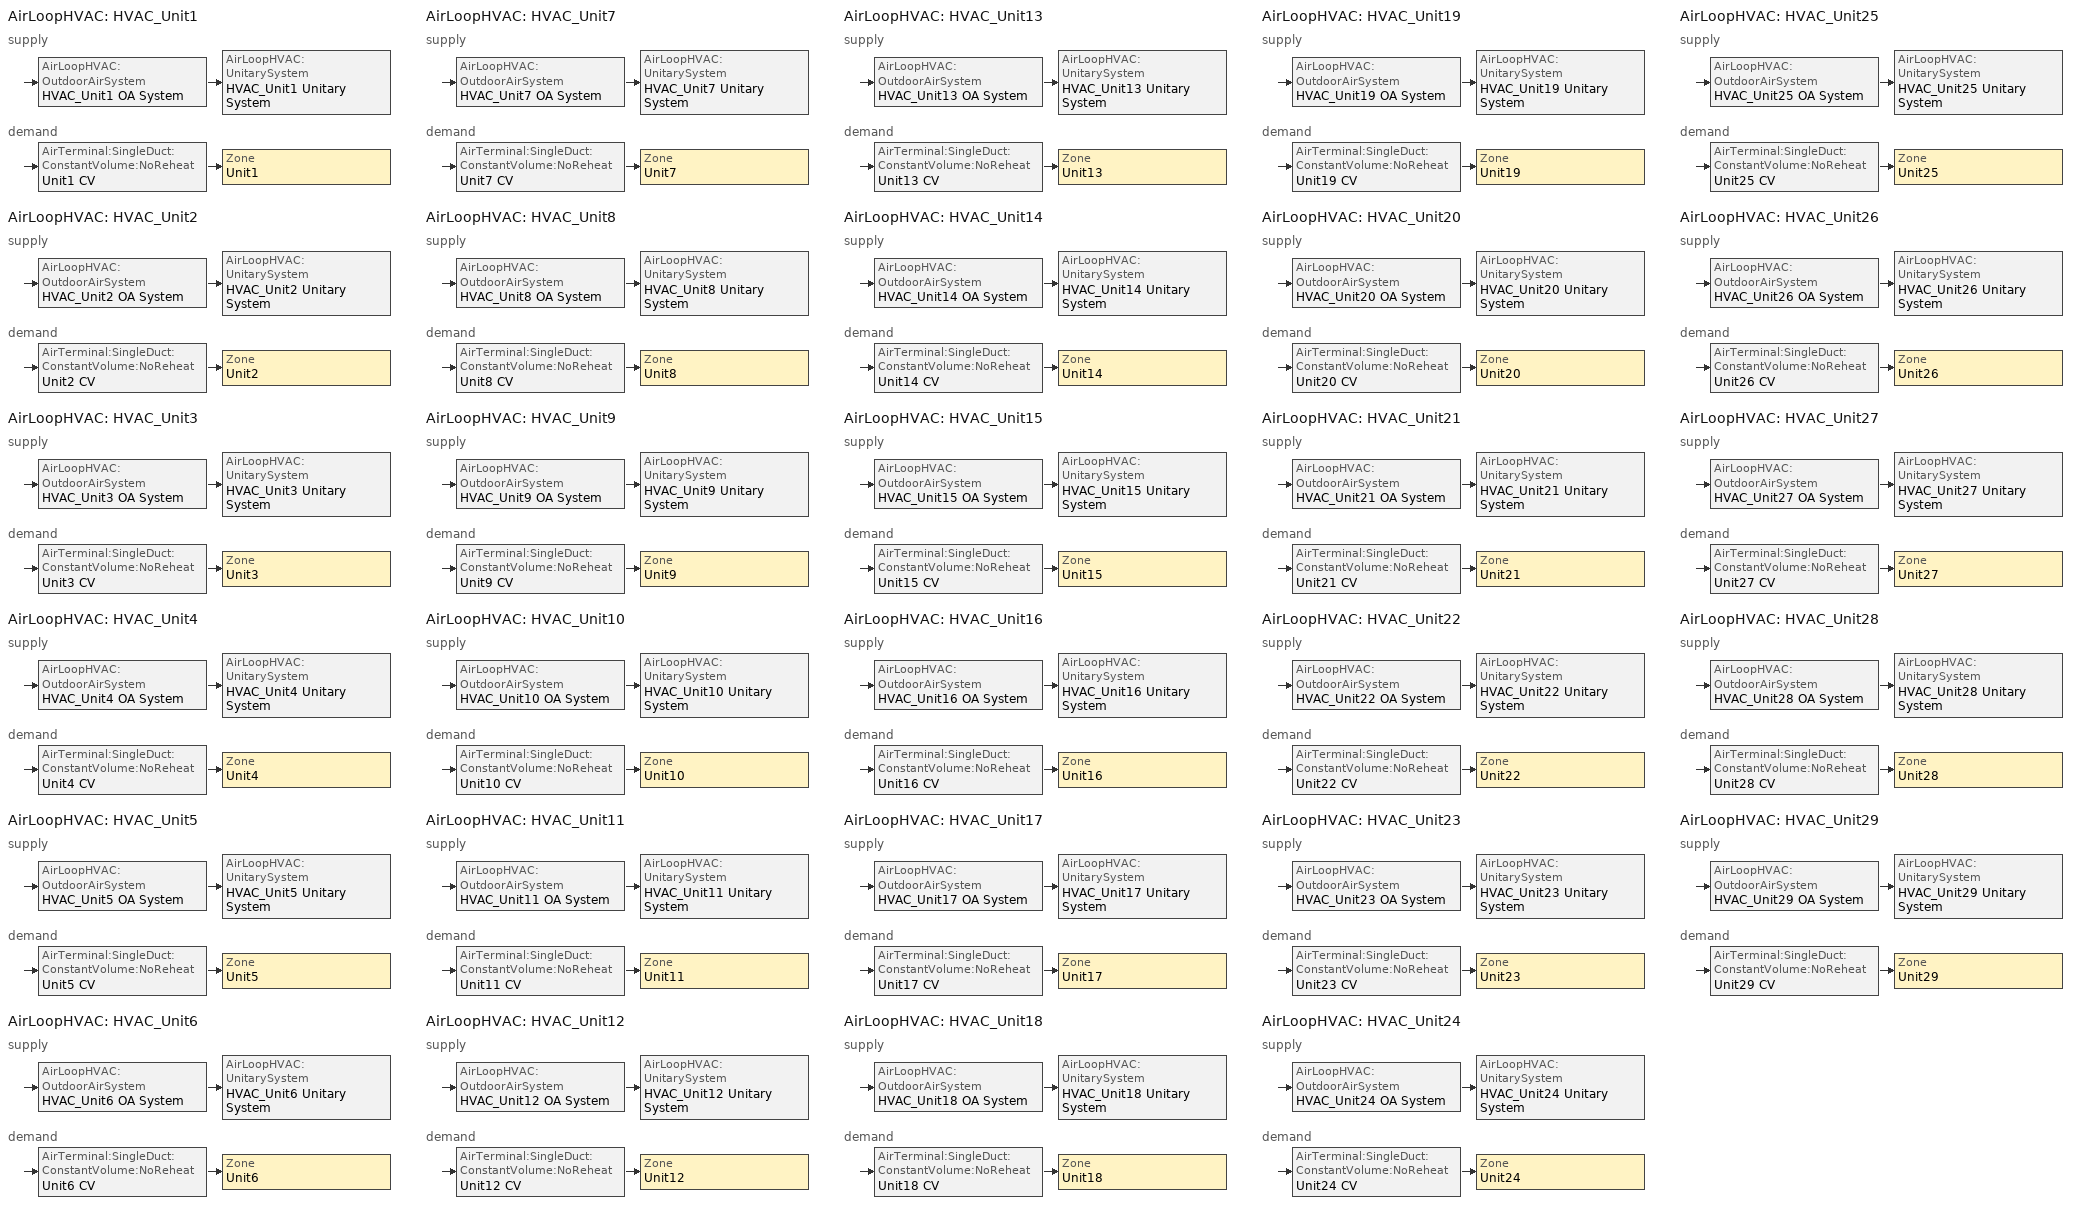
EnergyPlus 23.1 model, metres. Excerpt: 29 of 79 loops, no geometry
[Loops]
AirLoopHVAC 'HVAC_Unit1'
 supply: AirLoopHVAC:OutdoorAirSystem 'HVAC_Unit1 OA System' > AirLoopHVAC:UnitarySystem 'HVAC_Unit1 Unitary System'
 demand: AirTerminal:SingleDuct:ConstantVolume:NoReheat 'Unit1 CV' > Zone 'Unit1'
AirLoopHVAC 'HVAC_Unit2'
 supply: AirLoopHVAC:OutdoorAirSystem 'HVAC_Unit2 OA System' > AirLoopHVAC:UnitarySystem 'HVAC_Unit2 Unitary System'
 demand: AirTerminal:SingleDuct:ConstantVolume:NoReheat 'Unit2 CV' > Zone 'Unit2'
AirLoopHVAC 'HVAC_Unit3'
 supply: AirLoopHVAC:OutdoorAirSystem 'HVAC_Unit3 OA System' > AirLoopHVAC:UnitarySystem 'HVAC_Unit3 Unitary System'
 demand: AirTerminal:SingleDuct:ConstantVolume:NoReheat 'Unit3 CV' > Zone 'Unit3'
AirLoopHVAC 'HVAC_Unit4'
 supply: AirLoopHVAC:OutdoorAirSystem 'HVAC_Unit4 OA System' > AirLoopHVAC:UnitarySystem 'HVAC_Unit4 Unitary System'
 demand: AirTerminal:SingleDuct:ConstantVolume:NoReheat 'Unit4 CV' > Zone 'Unit4'
AirLoopHVAC 'HVAC_Unit5'
 supply: AirLoopHVAC:OutdoorAirSystem 'HVAC_Unit5 OA System' > AirLoopHVAC:UnitarySystem 'HVAC_Unit5 Unitary System'
 demand: AirTerminal:SingleDuct:ConstantVolume:NoReheat 'Unit5 CV' > Zone 'Unit5'
AirLoopHVAC 'HVAC_Unit6'
 supply: AirLoopHVAC:OutdoorAirSystem 'HVAC_Unit6 OA System' > AirLoopHVAC:UnitarySystem 'HVAC_Unit6 Unitary System'
 demand: AirTerminal:SingleDuct:ConstantVolume:NoReheat 'Unit6 CV' > Zone 'Unit6'
AirLoopHVAC 'HVAC_Unit7'
 supply: AirLoopHVAC:OutdoorAirSystem 'HVAC_Unit7 OA System' > AirLoopHVAC:UnitarySystem 'HVAC_Unit7 Unitary System'
 demand: AirTerminal:SingleDuct:ConstantVolume:NoReheat 'Unit7 CV' > Zone 'Unit7'
AirLoopHVAC 'HVAC_Unit8'
 supply: AirLoopHVAC:OutdoorAirSystem 'HVAC_Unit8 OA System' > AirLoopHVAC:UnitarySystem 'HVAC_Unit8 Unitary System'
 demand: AirTerminal:SingleDuct:ConstantVolume:NoReheat 'Unit8 CV' > Zone 'Unit8'
AirLoopHVAC 'HVAC_Unit9'
 supply: AirLoopHVAC:OutdoorAirSystem 'HVAC_Unit9 OA System' > AirLoopHVAC:UnitarySystem 'HVAC_Unit9 Unitary System'
 demand: AirTerminal:SingleDuct:ConstantVolume:NoReheat 'Unit9 CV' > Zone 'Unit9'
AirLoopHVAC 'HVAC_Unit10'
 supply: AirLoopHVAC:OutdoorAirSystem 'HVAC_Unit10 OA System' > AirLoopHVAC:UnitarySystem 'HVAC_Unit10 Unitary System'
 demand: AirTerminal:SingleDuct:ConstantVolume:NoReheat 'Unit10 CV' > Zone 'Unit10'
AirLoopHVAC 'HVAC_Unit11'
 supply: AirLoopHVAC:OutdoorAirSystem 'HVAC_Unit11 OA System' > AirLoopHVAC:UnitarySystem 'HVAC_Unit11 Unitary System'
 demand: AirTerminal:SingleDuct:ConstantVolume:NoReheat 'Unit11 CV' > Zone 'Unit11'
AirLoopHVAC 'HVAC_Unit12'
 supply: AirLoopHVAC:OutdoorAirSystem 'HVAC_Unit12 OA System' > AirLoopHVAC:UnitarySystem 'HVAC_Unit12 Unitary System'
 demand: AirTerminal:SingleDuct:ConstantVolume:NoReheat 'Unit12 CV' > Zone 'Unit12'
AirLoopHVAC 'HVAC_Unit13'
 supply: AirLoopHVAC:OutdoorAirSystem 'HVAC_Unit13 OA System' > AirLoopHVAC:UnitarySystem 'HVAC_Unit13 Unitary System'
 demand: AirTerminal:SingleDuct:ConstantVolume:NoReheat 'Unit13 CV' > Zone 'Unit13'
AirLoopHVAC 'HVAC_Unit14'
 supply: AirLoopHVAC:OutdoorAirSystem 'HVAC_Unit14 OA System' > AirLoopHVAC:UnitarySystem 'HVAC_Unit14 Unitary System'
 demand: AirTerminal:SingleDuct:ConstantVolume:NoReheat 'Unit14 CV' > Zone 'Unit14'
AirLoopHVAC 'HVAC_Unit15'
 supply: AirLoopHVAC:OutdoorAirSystem 'HVAC_Unit15 OA System' > AirLoopHVAC:UnitarySystem 'HVAC_Unit15 Unitary System'
 demand: AirTerminal:SingleDuct:ConstantVolume:NoReheat 'Unit15 CV' > Zone 'Unit15'
AirLoopHVAC 'HVAC_Unit16'
 supply: AirLoopHVAC:OutdoorAirSystem 'HVAC_Unit16 OA System' > AirLoopHVAC:UnitarySystem 'HVAC_Unit16 Unitary System'
 demand: AirTerminal:SingleDuct:ConstantVolume:NoReheat 'Unit16 CV' > Zone 'Unit16'
AirLoopHVAC 'HVAC_Unit17'
 supply: AirLoopHVAC:OutdoorAirSystem 'HVAC_Unit17 OA System' > AirLoopHVAC:UnitarySystem 'HVAC_Unit17 Unitary System'
 demand: AirTerminal:SingleDuct:ConstantVolume:NoReheat 'Unit17 CV' > Zone 'Unit17'
AirLoopHVAC 'HVAC_Unit18'
 supply: AirLoopHVAC:OutdoorAirSystem 'HVAC_Unit18 OA System' > AirLoopHVAC:UnitarySystem 'HVAC_Unit18 Unitary System'
 demand: AirTerminal:SingleDuct:ConstantVolume:NoReheat 'Unit18 CV' > Zone 'Unit18'
AirLoopHVAC 'HVAC_Unit19'
 supply: AirLoopHVAC:OutdoorAirSystem 'HVAC_Unit19 OA System' > AirLoopHVAC:UnitarySystem 'HVAC_Unit19 Unitary System'
 demand: AirTerminal:SingleDuct:ConstantVolume:NoReheat 'Unit19 CV' > Zone 'Unit19'
AirLoopHVAC 'HVAC_Unit20'
 supply: AirLoopHVAC:OutdoorAirSystem 'HVAC_Unit20 OA System' > AirLoopHVAC:UnitarySystem 'HVAC_Unit20 Unitary System'
 demand: AirTerminal:SingleDuct:ConstantVolume:NoReheat 'Unit20 CV' > Zone 'Unit20'
AirLoopHVAC 'HVAC_Unit21'
 supply: AirLoopHVAC:OutdoorAirSystem 'HVAC_Unit21 OA System' > AirLoopHVAC:UnitarySystem 'HVAC_Unit21 Unitary System'
 demand: AirTerminal:SingleDuct:ConstantVolume:NoReheat 'Unit21 CV' > Zone 'Unit21'
AirLoopHVAC 'HVAC_Unit22'
 supply: AirLoopHVAC:OutdoorAirSystem 'HVAC_Unit22 OA System' > AirLoopHVAC:UnitarySystem 'HVAC_Unit22 Unitary System'
 demand: AirTerminal:SingleDuct:ConstantVolume:NoReheat 'Unit22 CV' > Zone 'Unit22'
AirLoopHVAC 'HVAC_Unit23'
 supply: AirLoopHVAC:OutdoorAirSystem 'HVAC_Unit23 OA System' > AirLoopHVAC:UnitarySystem 'HVAC_Unit23 Unitary System'
 demand: AirTerminal:SingleDuct:ConstantVolume:NoReheat 'Unit23 CV' > Zone 'Unit23'
AirLoopHVAC 'HVAC_Unit24'
 supply: AirLoopHVAC:OutdoorAirSystem 'HVAC_Unit24 OA System' > AirLoopHVAC:UnitarySystem 'HVAC_Unit24 Unitary System'
 demand: AirTerminal:SingleDuct:ConstantVolume:NoReheat 'Unit24 CV' > Zone 'Unit24'
AirLoopHVAC 'HVAC_Unit25'
 supply: AirLoopHVAC:OutdoorAirSystem 'HVAC_Unit25 OA System' > AirLoopHVAC:UnitarySystem 'HVAC_Unit25 Unitary System'
 demand: AirTerminal:SingleDuct:ConstantVolume:NoReheat 'Unit25 CV' > Zone 'Unit25'
AirLoopHVAC 'HVAC_Unit26'
 supply: AirLoopHVAC:OutdoorAirSystem 'HVAC_Unit26 OA System' > AirLoopHVAC:UnitarySystem 'HVAC_Unit26 Unitary System'
 demand: AirTerminal:SingleDuct:ConstantVolume:NoReheat 'Unit26 CV' > Zone 'Unit26'
AirLoopHVAC 'HVAC_Unit27'
 supply: AirLoopHVAC:OutdoorAirSystem 'HVAC_Unit27 OA System' > AirLoopHVAC:UnitarySystem 'HVAC_Unit27 Unitary System'
 demand: AirTerminal:SingleDuct:ConstantVolume:NoReheat 'Unit27 CV' > Zone 'Unit27'
AirLoopHVAC 'HVAC_Unit28'
 supply: AirLoopHVAC:OutdoorAirSystem 'HVAC_Unit28 OA System' > AirLoopHVAC:UnitarySystem 'HVAC_Unit28 Unitary System'
 demand: AirTerminal:SingleDuct:ConstantVolume:NoReheat 'Unit28 CV' > Zone 'Unit28'
AirLoopHVAC 'HVAC_Unit29'
 supply: AirLoopHVAC:OutdoorAirSystem 'HVAC_Unit29 OA System' > AirLoopHVAC:UnitarySystem 'HVAC_Unit29 Unitary System'
 demand: AirTerminal:SingleDuct:ConstantVolume:NoReheat 'Unit29 CV' > Zone 'Unit29'
[ZoneControl:Thermostat] Control Type Schedule=zone_control_type
Name | Zone or ZoneList | Control 1
Unit1 Thermostat | Unit1 | Dual Setpoint - Zone Unit1
Unit2 Thermostat | Unit2 | Dual Setpoint - Zone Unit2
Unit3 Thermostat | Unit3 | Dual Setpoint - Zone Unit3
Unit4 Thermostat | Unit4 | Dual Setpoint - Zone Unit4
Unit5 Thermostat | Unit5 | Dual Setpoint - Zone Unit5
Unit6 Thermostat | Unit6 | Dual Setpoint - Zone Unit6
Unit7 Thermostat | Unit7 | Dual Setpoint - Zone Unit7
Unit8 Thermostat | Unit8 | Dual Setpoint - Zone Unit8
Unit9 Thermostat | Unit9 | Dual Setpoint - Zone Unit9
Unit10 Thermostat | Unit10 | Dual Setpoint - Zone Unit10
Unit11 Thermostat | Unit11 | Dual Setpoint - Zone Unit11
Unit12 Thermostat | Unit12 | Dual Setpoint - Zone Unit12
Unit13 Thermostat | Unit13 | Dual Setpoint - Zone Unit13
Unit14 Thermostat | Unit14 | Dual Setpoint - Zone Unit14
Unit15 Thermostat | Unit15 | Dual Setpoint - Zone Unit15
Unit16 Thermostat | Unit16 | Dual Setpoint - Zone Unit16
Unit17 Thermostat | Unit17 | Dual Setpoint - Zone Unit17
Unit18 Thermostat | Unit18 | Dual Setpoint - Zone Unit18
Unit19 Thermostat | Unit19 | Dual Setpoint - Zone Unit19
Unit20 Thermostat | Unit20 | Dual Setpoint - Zone Unit20
Unit21 Thermostat | Unit21 | Dual Setpoint - Zone Unit21
Unit22 Thermostat | Unit22 | Dual Setpoint - Zone Unit22
Unit23 Thermostat | Unit23 | Dual Setpoint - Zone Unit23
Unit24 Thermostat | Unit24 | Dual Setpoint - Zone Unit24
Unit25 Thermostat | Unit25 | Dual Setpoint - Zone Unit25
Unit26 Thermostat | Unit26 | Dual Setpoint - Zone Unit26
Unit27 Thermostat | Unit27 | Dual Setpoint - Zone Unit27
Unit28 Thermostat | Unit28 | Dual Setpoint - Zone Unit28
Unit29 Thermostat | Unit29 | Dual Setpoint - Zone Unit29
[ThermostatSetpoint:DualSetpoint] Heating Setpoint Temperature Schedule=heating_sch; Cooling Setpoint Temperature Schedule=clg_sch_val
Dual Setpoint - Zone Unit1; Dual Setpoint - Zone Unit2; Dual Setpoint - Zone Unit3; Dual Setpoint - Zone Unit4; Dual Setpoint - Zone Unit5; Dual Setpoint - Zone Unit6; Dual Setpoint - Zone Unit7; Dual Setpoint - Zone Unit8; Dual Setpoint - Zone Unit9; Dual Setpoint - Zone Unit10; Dual Setpoint - Zone Unit11; Dual Setpoint - Zone Unit12; Dual Setpoint - Zone Unit13; Dual Setpoint - Zone Unit14; Dual Setpoint - Zone Unit15; Dual Setpoint - Zone Unit16; Dual Setpoint - Zone Unit17; Dual Setpoint - Zone Unit18; Dual Setpoint - Zone Unit19; Dual Setpoint - Zone Unit20; Dual Setpoint - Zone Unit21; Dual Setpoint - Zone Unit22; Dual Setpoint - Zone Unit23; Dual Setpoint - Zone Unit24; Dual Setpoint - Zone Unit25; Dual Setpoint - Zone Unit26; Dual Setpoint - Zone Unit27; Dual Setpoint - Zone Unit28; Dual Setpoint - Zone Unit29
[DesignSpecification:OutdoorAir] Outdoor Air Method=Flow/Person; Outdoor Air Flow per Person {m3/s}=0; Outdoor Air Flow per Zone Floor Area {m3/s-m2}=0; Outdoor Air Flow per Zone {m3/s}=0
SZ DSOA Unit1; SZ DSOA Unit2; SZ DSOA Unit3; SZ DSOA Unit4; SZ DSOA Unit5; SZ DSOA Unit6; SZ DSOA Unit7; SZ DSOA Unit8; SZ DSOA Unit9; SZ DSOA Unit10; SZ DSOA Unit11; SZ DSOA Unit12; SZ DSOA Unit13; SZ DSOA Unit14; SZ DSOA Unit15; SZ DSOA Unit16; SZ DSOA Unit17; SZ DSOA Unit18; SZ DSOA Unit19; SZ DSOA Unit20; SZ DSOA Unit21; SZ DSOA Unit22; SZ DSOA Unit23; SZ DSOA Unit24; SZ DSOA Unit25; SZ DSOA Unit26; SZ DSOA Unit27; SZ DSOA Unit28; SZ DSOA Unit29
[Sizing:Zone] Zone Cooling Design Supply Air Temperature Input Method=SupplyAirTemperature; Zone Cooling Design Supply Air Temperature {C}=12.8; Zone Cooling Design Supply Air Temperature Difference {delta C}=11.11; Zone Heating Design Supply Air Temperature Input Method=SupplyAirTemperature; Zone Heating Design Supply Air Temperature {C}=50; Zone Heating Design Supply Air Temperature Difference {delta C}=30; Zone Cooling Design Supply Air Humidity Ratio {kg-H20/kg-air}=0.008; Zone Heating Design Supply Air Humidity Ratio {kg-H2O/kg-air}=0.008; Cooling Design Air Flow Method=DesignDay; Cooling Design Air Flow Rate {m3/s}=0; Cooling Minimum Air Flow Fraction=0; Heating Design Air Flow Method=DesignDay; Heating Design Air Flow Rate {m3/s}=0; Heating Maximum Air Flow Fraction=0
Name | Design Specification Outdoor Air Object | Design Specification Zone Air Distribution Object
Unit1 | SZ DSOA Unit1 | SZ DSZAD Unit1
Unit2 | SZ DSOA Unit2 | SZ DSZAD Unit2
Unit3 | SZ DSOA Unit3 | SZ DSZAD Unit3
Unit4 | SZ DSOA Unit4 | SZ DSZAD Unit4
Unit5 | SZ DSOA Unit5 | SZ DSZAD Unit5
Unit6 | SZ DSOA Unit6 | SZ DSZAD Unit6
Unit7 | SZ DSOA Unit7 | SZ DSZAD Unit7
Unit8 | SZ DSOA Unit8 | SZ DSZAD Unit8
Unit9 | SZ DSOA Unit9 | SZ DSZAD Unit9
Unit10 | SZ DSOA Unit10 | SZ DSZAD Unit10
Unit11 | SZ DSOA Unit11 | SZ DSZAD Unit11
Unit12 | SZ DSOA Unit12 | SZ DSZAD Unit12
Unit13 | SZ DSOA Unit13 | SZ DSZAD Unit13
Unit14 | SZ DSOA Unit14 | SZ DSZAD Unit14
Unit15 | SZ DSOA Unit15 | SZ DSZAD Unit15
Unit16 | SZ DSOA Unit16 | SZ DSZAD Unit16
Unit17 | SZ DSOA Unit17 | SZ DSZAD Unit17
Unit18 | SZ DSOA Unit18 | SZ DSZAD Unit18
Unit19 | SZ DSOA Unit19 | SZ DSZAD Unit19
Unit20 | SZ DSOA Unit20 | SZ DSZAD Unit20
Unit21 | SZ DSOA Unit21 | SZ DSZAD Unit21
Unit22 | SZ DSOA Unit22 | SZ DSZAD Unit22
Unit23 | SZ DSOA Unit23 | SZ DSZAD Unit23
Unit24 | SZ DSOA Unit24 | SZ DSZAD Unit24
Unit25 | SZ DSOA Unit25 | SZ DSZAD Unit25
Unit26 | SZ DSOA Unit26 | SZ DSZAD Unit26
Unit27 | SZ DSOA Unit27 | SZ DSZAD Unit27
Unit28 | SZ DSOA Unit28 | SZ DSZAD Unit28
Unit29 | SZ DSOA Unit29 | SZ DSZAD Unit29
[DesignSpecification:ZoneAirDistribution] Zone Air Distribution Effectiveness in Cooling Mode=1; Zone Air Distribution Effectiveness in Heating Mode=1
SZ DSZAD Unit1; SZ DSZAD Unit2; SZ DSZAD Unit3; SZ DSZAD Unit4; SZ DSZAD Unit5; SZ DSZAD Unit6; SZ DSZAD Unit7; SZ DSZAD Unit8; SZ DSZAD Unit9; SZ DSZAD Unit10; SZ DSZAD Unit11; SZ DSZAD Unit12; SZ DSZAD Unit13; SZ DSZAD Unit14; SZ DSZAD Unit15; SZ DSZAD Unit16; SZ DSZAD Unit17; SZ DSZAD Unit18; SZ DSZAD Unit19; SZ DSZAD Unit20; SZ DSZAD Unit21; SZ DSZAD Unit22; SZ DSZAD Unit23; SZ DSZAD Unit24; SZ DSZAD Unit25; SZ DSZAD Unit26; SZ DSZAD Unit27; SZ DSZAD Unit28; SZ DSZAD Unit29
[Zone equipment]
Unit1: Unit1 CV
Unit2: Unit2 CV
Unit3: Unit3 CV
Unit4: Unit4 CV
Unit5: Unit5 CV
Unit6: Unit6 CV
Unit7: Unit7 CV
Unit8: Unit8 CV
Unit9: Unit9 CV
Unit10: Unit10 CV
Unit11: Unit11 CV
Unit12: Unit12 CV
Unit13: Unit13 CV
Unit14: Unit14 CV
Unit15: Unit15 CV
Unit16: Unit16 CV
Unit17: Unit17 CV
Unit18: Unit18 CV
Unit19: Unit19 CV
Unit20: Unit20 CV
Unit21: Unit21 CV
Unit22: Unit22 CV
Unit23: Unit23 CV
Unit24: Unit24 CV
Unit25: Unit25 CV
Unit26: Unit26 CV
Unit27: Unit27 CV
Unit28: Unit28 CV
Unit29: Unit29 CV
[AirTerminal:SingleDuct:ConstantVolume:NoReheat] Maximum air flow rate {m3/s}=autosize
Unit1 CV; Unit2 CV; Unit3 CV; Unit4 CV; Unit5 CV; Unit6 CV; Unit7 CV; Unit8 CV; Unit9 CV; Unit10 CV; Unit11 CV; Unit12 CV; Unit13 CV; Unit14 CV; Unit15 CV; Unit16 CV; Unit17 CV; Unit18 CV; Unit19 CV; Unit20 CV; Unit21 CV; Unit22 CV; Unit23 CV; Unit24 CV; Unit25 CV; Unit26 CV; Unit27 CV; Unit28 CV; Unit29 CV
[Sizing:System] Type of Load to Size On=Sensible; Design Outdoor Air Flow Rate {m3/s}=0; Central Heating Maximum System Air Flow Ratio=1; Preheat Design Set Temperature {C}=7; Preheat Design Humidity Ratio {kg-H2O/kg-air}=0.008; Precool Design Temperature {C}=11; Precool Design Humidity Ratio {kg-H2O/kg-air}=0.008; Central Cooling Design Supply Air Temperature {C}=12.8; Central Heating Design Supply Air Temperature {C}=50; Sizing Option=NonCoincident; 100% Outdoor Air in Cooling=No; 100% Outdoor Air in Heating=No; Central Cooling Design Supply Air Humidity Ratio {kg-H2O/kg-air}=0.008; Central Heating Design Supply Air Humidity Ratio {kg-H2O/kg-air}=0.008; Cooling Supply Air Flow Rate Method=DesignDay; Cooling Supply Air Flow Rate {m3/s}=0; Heating Supply Air Flow Rate Method=DesignDay; Heating Supply Air Flow Rate {m3/s}=0; System Outdoor Air Method=ZoneSum; Zone Maximum Outdoor Air Fraction=1; Cooling Design Capacity Method=CoolingDesignCapacity; Cooling Design Capacity {W}=autosize; Heating Design Capacity Method=HeatingDesignCapacity; Heating Design Capacity {W}=autosize; Central Cooling Capacity Control Method=OnOff
HVAC_Unit1; HVAC_Unit2; HVAC_Unit3; HVAC_Unit4; HVAC_Unit5; HVAC_Unit6; HVAC_Unit7; HVAC_Unit8; HVAC_Unit9; HVAC_Unit10; HVAC_Unit11; HVAC_Unit12; HVAC_Unit13; HVAC_Unit14; HVAC_Unit15; HVAC_Unit16; HVAC_Unit17; HVAC_Unit18; HVAC_Unit19; HVAC_Unit20; HVAC_Unit21; HVAC_Unit22; HVAC_Unit23; HVAC_Unit24; HVAC_Unit25; HVAC_Unit26; HVAC_Unit27; HVAC_Unit28; HVAC_Unit29
[AirLoopHVAC] Design Supply Air Flow Rate {m3/s}=autosize
HVAC_Unit1; HVAC_Unit2; HVAC_Unit3; HVAC_Unit4; HVAC_Unit5; HVAC_Unit6; HVAC_Unit7; HVAC_Unit8; HVAC_Unit9; HVAC_Unit10; HVAC_Unit11; HVAC_Unit12; HVAC_Unit13; HVAC_Unit14; HVAC_Unit15; HVAC_Unit16; HVAC_Unit17; HVAC_Unit18; HVAC_Unit19; HVAC_Unit20; HVAC_Unit21; HVAC_Unit22; HVAC_Unit23; HVAC_Unit24; HVAC_Unit25; HVAC_Unit26; HVAC_Unit27; HVAC_Unit28; HVAC_Unit29
[AirLoopHVAC:UnitarySystem] Control Type=Load; Dehumidification Control Type=None; Fan Placement=BlowThrough; Supply Air Fan Operating Mode Schedule=HVACTemplate-Always 0; DX Heating Coil Sizing Ratio=1; Latent Load Control=SensibleOnlyLoadControl; Cooling Supply Air Flow Rate Method=SupplyAirFlowRate; Cooling Supply Air Flow Rate {m3/s}=autosize; Heating Supply Air Flow Rate Method=SupplyAirFlowRate; Heating Supply Air Flow Rate {m3/s}=autosize; No Load Supply Air Flow Rate Method=SupplyAirFlowRate; No Load Supply Air Flow Rate {m3/s}=autosize; Maximum Supply Air Temperature {C}=Autosize; Maximum Outdoor Dry-Bulb Temperature for Supplemental Heater Operation {C}=21
Name | Controlling Zone or Thermostat Location | Supply Fan | Heating Coil | Cooling Coil
HVAC_Unit1 Unitary System | Unit1 | HVAC_Unit1 Supply Fan | HVAC_Unit1 Heating Coil | HVAC_Unit1 Cooling Coil
HVAC_Unit2 Unitary System | Unit2 | HVAC_Unit2 Supply Fan | HVAC_Unit2 Heating Coil | HVAC_Unit2 Cooling Coil
HVAC_Unit3 Unitary System | Unit3 | HVAC_Unit3 Supply Fan | HVAC_Unit3 Heating Coil | HVAC_Unit3 Cooling Coil
HVAC_Unit4 Unitary System | Unit4 | HVAC_Unit4 Supply Fan | HVAC_Unit4 Heating Coil | HVAC_Unit4 Cooling Coil
HVAC_Unit5 Unitary System | Unit5 | HVAC_Unit5 Supply Fan | HVAC_Unit5 Heating Coil | HVAC_Unit5 Cooling Coil
HVAC_Unit6 Unitary System | Unit6 | HVAC_Unit6 Supply Fan | HVAC_Unit6 Heating Coil | HVAC_Unit6 Cooling Coil
HVAC_Unit7 Unitary System | Unit7 | HVAC_Unit7 Supply Fan | HVAC_Unit7 Heating Coil | HVAC_Unit7 Cooling Coil
HVAC_Unit8 Unitary System | Unit8 | HVAC_Unit8 Supply Fan | HVAC_Unit8 Heating Coil | HVAC_Unit8 Cooling Coil
HVAC_Unit9 Unitary System | Unit9 | HVAC_Unit9 Supply Fan | HVAC_Unit9 Heating Coil | HVAC_Unit9 Cooling Coil
HVAC_Unit10 Unitary System | Unit10 | HVAC_Unit10 Supply Fan | HVAC_Unit10 Heating Coil | HVAC_Unit10 Cooling Coil
HVAC_Unit11 Unitary System | Unit11 | HVAC_Unit11 Supply Fan | HVAC_Unit11 Heating Coil | HVAC_Unit11 Cooling Coil
HVAC_Unit12 Unitary System | Unit12 | HVAC_Unit12 Supply Fan | HVAC_Unit12 Heating Coil | HVAC_Unit12 Cooling Coil
HVAC_Unit13 Unitary System | Unit13 | HVAC_Unit13 Supply Fan | HVAC_Unit13 Heating Coil | HVAC_Unit13 Cooling Coil
HVAC_Unit14 Unitary System | Unit14 | HVAC_Unit14 Supply Fan | HVAC_Unit14 Heating Coil | HVAC_Unit14 Cooling Coil
HVAC_Unit15 Unitary System | Unit15 | HVAC_Unit15 Supply Fan | HVAC_Unit15 Heating Coil | HVAC_Unit15 Cooling Coil
HVAC_Unit16 Unitary System | Unit16 | HVAC_Unit16 Supply Fan | HVAC_Unit16 Heating Coil | HVAC_Unit16 Cooling Coil
HVAC_Unit17 Unitary System | Unit17 | HVAC_Unit17 Supply Fan | HVAC_Unit17 Heating Coil | HVAC_Unit17 Cooling Coil
HVAC_Unit18 Unitary System | Unit18 | HVAC_Unit18 Supply Fan | HVAC_Unit18 Heating Coil | HVAC_Unit18 Cooling Coil
HVAC_Unit19 Unitary System | Unit19 | HVAC_Unit19 Supply Fan | HVAC_Unit19 Heating Coil | HVAC_Unit19 Cooling Coil
HVAC_Unit20 Unitary System | Unit20 | HVAC_Unit20 Supply Fan | HVAC_Unit20 Heating Coil | HVAC_Unit20 Cooling Coil
HVAC_Unit21 Unitary System | Unit21 | HVAC_Unit21 Supply Fan | HVAC_Unit21 Heating Coil | HVAC_Unit21 Cooling Coil
HVAC_Unit22 Unitary System | Unit22 | HVAC_Unit22 Supply Fan | HVAC_Unit22 Heating Coil | HVAC_Unit22 Cooling Coil
HVAC_Unit23 Unitary System | Unit23 | HVAC_Unit23 Supply Fan | HVAC_Unit23 Heating Coil | HVAC_Unit23 Cooling Coil
HVAC_Unit24 Unitary System | Unit24 | HVAC_Unit24 Supply Fan | HVAC_Unit24 Heating Coil | HVAC_Unit24 Cooling Coil
HVAC_Unit25 Unitary System | Unit25 | HVAC_Unit25 Supply Fan | HVAC_Unit25 Heating Coil | HVAC_Unit25 Cooling Coil
HVAC_Unit26 Unitary System | Unit26 | HVAC_Unit26 Supply Fan | HVAC_Unit26 Heating Coil | HVAC_Unit26 Cooling Coil
HVAC_Unit27 Unitary System | Unit27 | HVAC_Unit27 Supply Fan | HVAC_Unit27 Heating Coil | HVAC_Unit27 Cooling Coil
HVAC_Unit28 Unitary System | Unit28 | HVAC_Unit28 Supply Fan | HVAC_Unit28 Heating Coil | HVAC_Unit28 Cooling Coil
HVAC_Unit29 Unitary System | Unit29 | HVAC_Unit29 Supply Fan | HVAC_Unit29 Heating Coil | HVAC_Unit29 Cooling Coil
[Coil:Cooling:DX:SingleSpeed] Availability Schedule=always_avail; Gross Rated Total Cooling Capacity {W}=autosize; Gross Rated Sensible Heat Ratio=autosize; Rated COP=3.18; Rated Air Flow Rate {m3/s}=autosize; Nominal Time for Condensate Removal to Begin=0; Ratio of Initial Moisture Evaporation Rate and Steady State Latent Capacity=0; Maximum Cycling Rate=0; Latent Capacity Time Constant=0; Condenser Type=AirCooled; Evaporative Condenser Effectiveness=0; Evaporative Condenser Pump Rated Power Consumption=0; Crankcase Heater Capacity=0; Maximum Outdoor Dry-Bulb Temperature for Crankcase Heater Operation=10
Name | Total Cooling Capacity Function of Temperature Curve | Total Cooling Capacity Function of Flow Fraction Curve | Energy Input Ratio Function of Temperature Curve | Energy Input Ratio Function of Flow Fraction Curve | Part Load Fraction Correlation Curve
HVAC_Unit1 Cooling Coil | HVAC_Unit1 Cool Coil Cap-FT | HVAC_Unit1 Cool Coil Cap-FF | HVAC_Unit1 Cool Coil EIR-FT | HVAC_Unit1 Cool Coil EIR-FF | HVAC_Unit1 Cool Coil PLF
HVAC_Unit2 Cooling Coil | HVAC_Unit2 Cool Coil Cap-FT | HVAC_Unit2 Cool Coil Cap-FF | HVAC_Unit2 Cool Coil EIR-FT | HVAC_Unit2 Cool Coil EIR-FF | HVAC_Unit2 Cool Coil PLF
HVAC_Unit3 Cooling Coil | HVAC_Unit3 Cool Coil Cap-FT | HVAC_Unit3 Cool Coil Cap-FF | HVAC_Unit3 Cool Coil EIR-FT | HVAC_Unit3 Cool Coil EIR-FF | HVAC_Unit3 Cool Coil PLF
HVAC_Unit4 Cooling Coil | HVAC_Unit4 Cool Coil Cap-FT | HVAC_Unit4 Cool Coil Cap-FF | HVAC_Unit4 Cool Coil EIR-FT | HVAC_Unit4 Cool Coil EIR-FF | HVAC_Unit4 Cool Coil PLF
HVAC_Unit5 Cooling Coil | HVAC_Unit5 Cool Coil Cap-FT | HVAC_Unit5 Cool Coil Cap-FF | HVAC_Unit5 Cool Coil EIR-FT | HVAC_Unit5 Cool Coil EIR-FF | HVAC_Unit5 Cool Coil PLF
HVAC_Unit6 Cooling Coil | HVAC_Unit6 Cool Coil Cap-FT | HVAC_Unit6 Cool Coil Cap-FF | HVAC_Unit6 Cool Coil EIR-FT | HVAC_Unit6 Cool Coil EIR-FF | HVAC_Unit6 Cool Coil PLF
HVAC_Unit7 Cooling Coil | HVAC_Unit7 Cool Coil Cap-FT | HVAC_Unit7 Cool Coil Cap-FF | HVAC_Unit7 Cool Coil EIR-FT | HVAC_Unit7 Cool Coil EIR-FF | HVAC_Unit7 Cool Coil PLF
HVAC_Unit8 Cooling Coil | HVAC_Unit8 Cool Coil Cap-FT | HVAC_Unit8 Cool Coil Cap-FF | HVAC_Unit8 Cool Coil EIR-FT | HVAC_Unit8 Cool Coil EIR-FF | HVAC_Unit8 Cool Coil PLF
HVAC_Unit9 Cooling Coil | HVAC_Unit9 Cool Coil Cap-FT | HVAC_Unit9 Cool Coil Cap-FF | HVAC_Unit9 Cool Coil EIR-FT | HVAC_Unit9 Cool Coil EIR-FF | HVAC_Unit9 Cool Coil PLF
HVAC_Unit10 Cooling Coil | HVAC_Unit10 Cool Coil Cap-FT | HVAC_Unit10 Cool Coil Cap-FF | HVAC_Unit10 Cool Coil EIR-FT | HVAC_Unit10 Cool Coil EIR-FF | HVAC_Unit10 Cool Coil PLF
HVAC_Unit11 Cooling Coil | HVAC_Unit11 Cool Coil Cap-FT | HVAC_Unit11 Cool Coil Cap-FF | HVAC_Unit11 Cool Coil EIR-FT | HVAC_Unit11 Cool Coil EIR-FF | HVAC_Unit11 Cool Coil PLF
HVAC_Unit12 Cooling Coil | HVAC_Unit12 Cool Coil Cap-FT | HVAC_Unit12 Cool Coil Cap-FF | HVAC_Unit12 Cool Coil EIR-FT | HVAC_Unit12 Cool Coil EIR-FF | HVAC_Unit12 Cool Coil PLF
HVAC_Unit13 Cooling Coil | HVAC_Unit13 Cool Coil Cap-FT | HVAC_Unit13 Cool Coil Cap-FF | HVAC_Unit13 Cool Coil EIR-FT | HVAC_Unit13 Cool Coil EIR-FF | HVAC_Unit13 Cool Coil PLF
HVAC_Unit14 Cooling Coil | HVAC_Unit14 Cool Coil Cap-FT | HVAC_Unit14 Cool Coil Cap-FF | HVAC_Unit14 Cool Coil EIR-FT | HVAC_Unit14 Cool Coil EIR-FF | HVAC_Unit14 Cool Coil PLF
HVAC_Unit15 Cooling Coil | HVAC_Unit15 Cool Coil Cap-FT | HVAC_Unit15 Cool Coil Cap-FF | HVAC_Unit15 Cool Coil EIR-FT | HVAC_Unit15 Cool Coil EIR-FF | HVAC_Unit15 Cool Coil PLF
HVAC_Unit16 Cooling Coil | HVAC_Unit16 Cool Coil Cap-FT | HVAC_Unit16 Cool Coil Cap-FF | HVAC_Unit16 Cool Coil EIR-FT | HVAC_Unit16 Cool Coil EIR-FF | HVAC_Unit16 Cool Coil PLF
HVAC_Unit17 Cooling Coil | HVAC_Unit17 Cool Coil Cap-FT | HVAC_Unit17 Cool Coil Cap-FF | HVAC_Unit17 Cool Coil EIR-FT | HVAC_Unit17 Cool Coil EIR-FF | HVAC_Unit17 Cool Coil PLF
HVAC_Unit18 Cooling Coil | HVAC_Unit18 Cool Coil Cap-FT | HVAC_Unit18 Cool Coil Cap-FF | HVAC_Unit18 Cool Coil EIR-FT | HVAC_Unit18 Cool Coil EIR-FF | HVAC_Unit18 Cool Coil PLF
HVAC_Unit19 Cooling Coil | HVAC_Unit19 Cool Coil Cap-FT | HVAC_Unit19 Cool Coil Cap-FF | HVAC_Unit19 Cool Coil EIR-FT | HVAC_Unit19 Cool Coil EIR-FF | HVAC_Unit19 Cool Coil PLF
HVAC_Unit20 Cooling Coil | HVAC_Unit20 Cool Coil Cap-FT | HVAC_Unit20 Cool Coil Cap-FF | HVAC_Unit20 Cool Coil EIR-FT | HVAC_Unit20 Cool Coil EIR-FF | HVAC_Unit20 Cool Coil PLF
HVAC_Unit21 Cooling Coil | HVAC_Unit21 Cool Coil Cap-FT | HVAC_Unit21 Cool Coil Cap-FF | HVAC_Unit21 Cool Coil EIR-FT | HVAC_Unit21 Cool Coil EIR-FF | HVAC_Unit21 Cool Coil PLF
HVAC_Unit22 Cooling Coil | HVAC_Unit22 Cool Coil Cap-FT | HVAC_Unit22 Cool Coil Cap-FF | HVAC_Unit22 Cool Coil EIR-FT | HVAC_Unit22 Cool Coil EIR-FF | HVAC_Unit22 Cool Coil PLF
HVAC_Unit23 Cooling Coil | HVAC_Unit23 Cool Coil Cap-FT | HVAC_Unit23 Cool Coil Cap-FF | HVAC_Unit23 Cool Coil EIR-FT | HVAC_Unit23 Cool Coil EIR-FF | HVAC_Unit23 Cool Coil PLF
HVAC_Unit24 Cooling Coil | HVAC_Unit24 Cool Coil Cap-FT | HVAC_Unit24 Cool Coil Cap-FF | HVAC_Unit24 Cool Coil EIR-FT | HVAC_Unit24 Cool Coil EIR-FF | HVAC_Unit24 Cool Coil PLF
HVAC_Unit25 Cooling Coil | HVAC_Unit25 Cool Coil Cap-FT | HVAC_Unit25 Cool Coil Cap-FF | HVAC_Unit25 Cool Coil EIR-FT | HVAC_Unit25 Cool Coil EIR-FF | HVAC_Unit25 Cool Coil PLF
HVAC_Unit26 Cooling Coil | HVAC_Unit26 Cool Coil Cap-FT | HVAC_Unit26 Cool Coil Cap-FF | HVAC_Unit26 Cool Coil EIR-FT | HVAC_Unit26 Cool Coil EIR-FF | HVAC_Unit26 Cool Coil PLF
HVAC_Unit27 Cooling Coil | HVAC_Unit27 Cool Coil Cap-FT | HVAC_Unit27 Cool Coil Cap-FF | HVAC_Unit27 Cool Coil EIR-FT | HVAC_Unit27 Cool Coil EIR-FF | HVAC_Unit27 Cool Coil PLF
HVAC_Unit28 Cooling Coil | HVAC_Unit28 Cool Coil Cap-FT | HVAC_Unit28 Cool Coil Cap-FF | HVAC_Unit28 Cool Coil EIR-FT | HVAC_Unit28 Cool Coil EIR-FF | HVAC_Unit28 Cool Coil PLF
HVAC_Unit29 Cooling Coil | HVAC_Unit29 Cool Coil Cap-FT | HVAC_Unit29 Cool Coil Cap-FF | HVAC_Unit29 Cool Coil EIR-FT | HVAC_Unit29 Cool Coil EIR-FF | HVAC_Unit29 Cool Coil PLF
[Coil:Heating:Fuel] Fuel Type=NaturalGas; Gas Burner Efficiency=0.78; Nominal Capacity of the Coil {W}=autosize; Parasitic Electric Load {W}=0; Parasitic Gas Load {W}=0
Name | Part load fraction correlation (function of part load ratio)
HVAC_Unit1 Heating Coil | HVAC_Unit1 Heating Coil PLF-FPLR
HVAC_Unit2 Heating Coil | HVAC_Unit2 Heating Coil PLF-FPLR
HVAC_Unit3 Heating Coil | HVAC_Unit3 Heating Coil PLF-FPLR
HVAC_Unit4 Heating Coil | HVAC_Unit4 Heating Coil PLF-FPLR
HVAC_Unit5 Heating Coil | HVAC_Unit5 Heating Coil PLF-FPLR
HVAC_Unit6 Heating Coil | HVAC_Unit6 Heating Coil PLF-FPLR
HVAC_Unit7 Heating Coil | HVAC_Unit7 Heating Coil PLF-FPLR
HVAC_Unit8 Heating Coil | HVAC_Unit8 Heating Coil PLF-FPLR
HVAC_Unit9 Heating Coil | HVAC_Unit9 Heating Coil PLF-FPLR
HVAC_Unit10 Heating Coil | HVAC_Unit10 Heating Coil PLF-FPLR
HVAC_Unit11 Heating Coil | HVAC_Unit11 Heating Coil PLF-FPLR
HVAC_Unit12 Heating Coil | HVAC_Unit12 Heating Coil PLF-FPLR
HVAC_Unit13 Heating Coil | HVAC_Unit13 Heating Coil PLF-FPLR
HVAC_Unit14 Heating Coil | HVAC_Unit14 Heating Coil PLF-FPLR
HVAC_Unit15 Heating Coil | HVAC_Unit15 Heating Coil PLF-FPLR
HVAC_Unit16 Heating Coil | HVAC_Unit16 Heating Coil PLF-FPLR
HVAC_Unit17 Heating Coil | HVAC_Unit17 Heating Coil PLF-FPLR
HVAC_Unit18 Heating Coil | HVAC_Unit18 Heating Coil PLF-FPLR
HVAC_Unit19 Heating Coil | HVAC_Unit19 Heating Coil PLF-FPLR
HVAC_Unit20 Heating Coil | HVAC_Unit20 Heating Coil PLF-FPLR
HVAC_Unit21 Heating Coil | HVAC_Unit21 Heating Coil PLF-FPLR
HVAC_Unit22 Heating Coil | HVAC_Unit22 Heating Coil PLF-FPLR
HVAC_Unit23 Heating Coil | HVAC_Unit23 Heating Coil PLF-FPLR
HVAC_Unit24 Heating Coil | HVAC_Unit24 Heating Coil PLF-FPLR
HVAC_Unit25 Heating Coil | HVAC_Unit25 Heating Coil PLF-FPLR
HVAC_Unit26 Heating Coil | HVAC_Unit26 Heating Coil PLF-FPLR
HVAC_Unit27 Heating Coil | HVAC_Unit27 Heating Coil PLF-FPLR
HVAC_Unit28 Heating Coil | HVAC_Unit28 Heating Coil PLF-FPLR
HVAC_Unit29 Heating Coil | HVAC_Unit29 Heating Coil PLF-FPLR
[Fan:OnOff] Availability Schedule=always_avail; Fan Efficiency=0.58; Pressure Rise {Pa}=498; Maximum Flow Rate {m3/s}=autosize; Motor Efficiency=0.9; Motor in Airstream Fraction=1
HVAC_Unit1 Supply Fan; HVAC_Unit2 Supply Fan; HVAC_Unit3 Supply Fan; HVAC_Unit4 Supply Fan; HVAC_Unit5 Supply Fan; HVAC_Unit6 Supply Fan; HVAC_Unit7 Supply Fan; HVAC_Unit8 Supply Fan; HVAC_Unit9 Supply Fan; HVAC_Unit10 Supply Fan; HVAC_Unit11 Supply Fan; HVAC_Unit12 Supply Fan; HVAC_Unit13 Supply Fan; HVAC_Unit14 Supply Fan; HVAC_Unit15 Supply Fan; HVAC_Unit16 Supply Fan; HVAC_Unit17 Supply Fan; HVAC_Unit18 Supply Fan; HVAC_Unit19 Supply Fan; HVAC_Unit20 Supply Fan; HVAC_Unit21 Supply Fan; HVAC_Unit22 Supply Fan; HVAC_Unit23 Supply Fan; HVAC_Unit24 Supply Fan; HVAC_Unit25 Supply Fan; HVAC_Unit26 Supply Fan; HVAC_Unit27 Supply Fan; HVAC_Unit28 Supply Fan; HVAC_Unit29 Supply Fan
[SetpointManager:SingleZone:Cooling] Control Variable=Temperature; minimum supply air temperature {C}=13; maximum supply air temperature {C}=45
Name | Control Zone | Setpoint Node or NodeList
HVAC_Unit1 Economizer Supply Air Temp Manager | Unit1 | HVAC_Unit1 Heating Coil Outlet
HVAC_Unit2 Economizer Supply Air Temp Manager | Unit2 | HVAC_Unit2 Heating Coil Outlet
HVAC_Unit3 Economizer Supply Air Temp Manager | Unit3 | HVAC_Unit3 Heating Coil Outlet
HVAC_Unit4 Economizer Supply Air Temp Manager | Unit4 | HVAC_Unit4 Heating Coil Outlet
HVAC_Unit5 Economizer Supply Air Temp Manager | Unit5 | HVAC_Unit5 Heating Coil Outlet
HVAC_Unit6 Economizer Supply Air Temp Manager | Unit6 | HVAC_Unit6 Heating Coil Outlet
HVAC_Unit7 Economizer Supply Air Temp Manager | Unit7 | HVAC_Unit7 Heating Coil Outlet
HVAC_Unit8 Economizer Supply Air Temp Manager | Unit8 | HVAC_Unit8 Heating Coil Outlet
HVAC_Unit9 Economizer Supply Air Temp Manager | Unit9 | HVAC_Unit9 Heating Coil Outlet
HVAC_Unit10 Economizer Supply Air Temp Manager | Unit10 | HVAC_Unit10 Heating Coil Outlet
HVAC_Unit11 Economizer Supply Air Temp Manager | Unit11 | HVAC_Unit11 Heating Coil Outlet
HVAC_Unit12 Economizer Supply Air Temp Manager | Unit12 | HVAC_Unit12 Heating Coil Outlet
HVAC_Unit13 Economizer Supply Air Temp Manager | Unit13 | HVAC_Unit13 Heating Coil Outlet
HVAC_Unit14 Economizer Supply Air Temp Manager | Unit14 | HVAC_Unit14 Heating Coil Outlet
HVAC_Unit15 Economizer Supply Air Temp Manager | Unit15 | HVAC_Unit15 Heating Coil Outlet
HVAC_Unit16 Economizer Supply Air Temp Manager | Unit16 | HVAC_Unit16 Heating Coil Outlet
HVAC_Unit17 Economizer Supply Air Temp Manager | Unit17 | HVAC_Unit17 Heating Coil Outlet
HVAC_Unit18 Economizer Supply Air Temp Manager | Unit18 | HVAC_Unit18 Heating Coil Outlet
HVAC_Unit19 Economizer Supply Air Temp Manager | Unit19 | HVAC_Unit19 Heating Coil Outlet
HVAC_Unit20 Economizer Supply Air Temp Manager | Unit20 | HVAC_Unit20 Heating Coil Outlet
HVAC_Unit21 Economizer Supply Air Temp Manager | Unit21 | HVAC_Unit21 Heating Coil Outlet
HVAC_Unit22 Economizer Supply Air Temp Manager | Unit22 | HVAC_Unit22 Heating Coil Outlet
HVAC_Unit23 Economizer Supply Air Temp Manager | Unit23 | HVAC_Unit23 Heating Coil Outlet
HVAC_Unit24 Economizer Supply Air Temp Manager | Unit24 | HVAC_Unit24 Heating Coil Outlet
HVAC_Unit25 Economizer Supply Air Temp Manager | Unit25 | HVAC_Unit25 Heating Coil Outlet
HVAC_Unit26 Economizer Supply Air Temp Manager | Unit26 | HVAC_Unit26 Heating Coil Outlet
HVAC_Unit27 Economizer Supply Air Temp Manager | Unit27 | HVAC_Unit27 Heating Coil Outlet
HVAC_Unit28 Economizer Supply Air Temp Manager | Unit28 | HVAC_Unit28 Heating Coil Outlet
HVAC_Unit29 Economizer Supply Air Temp Manager | Unit29 | HVAC_Unit29 Heating Coil Outlet
[SetpointManager:MixedAir] Control Variable=Temperature
Name | Setpoint Node or NodeList
HVAC_Unit1 Cooling Coil Air Temp Manager | HVAC_Unit1 Mixed Air Outlet
HVAC_Unit2 Cooling Coil Air Temp Manager | HVAC_Unit2 Mixed Air Outlet
HVAC_Unit3 Cooling Coil Air Temp Manager | HVAC_Unit3 Mixed Air Outlet
HVAC_Unit4 Cooling Coil Air Temp Manager | HVAC_Unit4 Mixed Air Outlet
HVAC_Unit5 Cooling Coil Air Temp Manager | HVAC_Unit5 Mixed Air Outlet
HVAC_Unit6 Cooling Coil Air Temp Manager | HVAC_Unit6 Mixed Air Outlet
HVAC_Unit7 Cooling Coil Air Temp Manager | HVAC_Unit7 Mixed Air Outlet
HVAC_Unit8 Cooling Coil Air Temp Manager | HVAC_Unit8 Mixed Air Outlet
HVAC_Unit9 Cooling Coil Air Temp Manager | HVAC_Unit9 Mixed Air Outlet
HVAC_Unit10 Cooling Coil Air Temp Manager | HVAC_Unit10 Mixed Air Outlet
HVAC_Unit11 Cooling Coil Air Temp Manager | HVAC_Unit11 Mixed Air Outlet
HVAC_Unit12 Cooling Coil Air Temp Manager | HVAC_Unit12 Mixed Air Outlet
HVAC_Unit13 Cooling Coil Air Temp Manager | HVAC_Unit13 Mixed Air Outlet
HVAC_Unit14 Cooling Coil Air Temp Manager | HVAC_Unit14 Mixed Air Outlet
HVAC_Unit15 Cooling Coil Air Temp Manager | HVAC_Unit15 Mixed Air Outlet
HVAC_Unit16 Cooling Coil Air Temp Manager | HVAC_Unit16 Mixed Air Outlet
HVAC_Unit17 Cooling Coil Air Temp Manager | HVAC_Unit17 Mixed Air Outlet
HVAC_Unit18 Cooling Coil Air Temp Manager | HVAC_Unit18 Mixed Air Outlet
HVAC_Unit19 Cooling Coil Air Temp Manager | HVAC_Unit19 Mixed Air Outlet
HVAC_Unit20 Cooling Coil Air Temp Manager | HVAC_Unit20 Mixed Air Outlet
HVAC_Unit21 Cooling Coil Air Temp Manager | HVAC_Unit21 Mixed Air Outlet
HVAC_Unit22 Cooling Coil Air Temp Manager | HVAC_Unit22 Mixed Air Outlet
HVAC_Unit23 Cooling Coil Air Temp Manager | HVAC_Unit23 Mixed Air Outlet
HVAC_Unit24 Cooling Coil Air Temp Manager | HVAC_Unit24 Mixed Air Outlet
HVAC_Unit25 Cooling Coil Air Temp Manager | HVAC_Unit25 Mixed Air Outlet
HVAC_Unit26 Cooling Coil Air Temp Manager | HVAC_Unit26 Mixed Air Outlet
HVAC_Unit27 Cooling Coil Air Temp Manager | HVAC_Unit27 Mixed Air Outlet
HVAC_Unit28 Cooling Coil Air Temp Manager | HVAC_Unit28 Mixed Air Outlet
HVAC_Unit29 Cooling Coil Air Temp Manager | HVAC_Unit29 Mixed Air Outlet
[Controller:OutdoorAir] Minimum Outdoor Air Flow Rate {m3/s}=0; Maximum Outdoor Air Flow Rate {m3/s}=0; Economizer Control Type=NoEconomizer; Economizer Control Action Type=ModulateFlow; Lockout Type=NoLockout; Minimum Limit Type=FixedMinimum
HVAC_Unit1 OA Controller; HVAC_Unit2 OA Controller; HVAC_Unit3 OA Controller; HVAC_Unit4 OA Controller; HVAC_Unit5 OA Controller; HVAC_Unit6 OA Controller; HVAC_Unit7 OA Controller; HVAC_Unit8 OA Controller; HVAC_Unit9 OA Controller; HVAC_Unit10 OA Controller; HVAC_Unit11 OA Controller; HVAC_Unit12 OA Controller; HVAC_Unit13 OA Controller; HVAC_Unit14 OA Controller; HVAC_Unit15 OA Controller; HVAC_Unit16 OA Controller; HVAC_Unit17 OA Controller; HVAC_Unit18 OA Controller; HVAC_Unit19 OA Controller; HVAC_Unit20 OA Controller; HVAC_Unit21 OA Controller; HVAC_Unit22 OA Controller; HVAC_Unit23 OA Controller; HVAC_Unit24 OA Controller; HVAC_Unit25 OA Controller; HVAC_Unit26 OA Controller; HVAC_Unit27 OA Controller; HVAC_Unit28 OA Controller; HVAC_Unit29 OA Controller
[Schedule:Compact]
clg_sch_val: Through: 12/31, For: AllDays, Until: 24:00, 26.6667
heating_sch: Through: 12/31, For: AllDays, Until: 24:00, 21.11
zone_control_type: Through: 12/31, For: AllDays, Until 24:00, 4
always_avail: Through: 12/31, For: AllDays, Until: 24:00, 1
HVACTemplate-Always 0: Through: 12/31, For: AllDays, Until: 24:00, 0
[Curve:Quadratic]
Name | Coefficient1 Constant | Coefficient2 x | Coefficient3 x**2 | Minimum Value of x | Maximum Value of x
HVAC_Unit1 Cool Coil Cap-FF; HVAC_Unit2 Cool Coil Cap-FF; HVAC_Unit3 Cool Coil Cap-FF; HVAC_Unit4 Cool Coil Cap-FF; HVAC_Unit5 Cool Coil Cap-FF; HVAC_Unit6 Cool Coil Cap-FF; HVAC_Unit7 Cool Coil Cap-FF; HVAC_Unit8 Cool Coil Cap-FF; HVAC_Unit9 Cool Coil Cap-FF; HVAC_Unit10 Cool Coil Cap-FF; HVAC_Unit11 Cool Coil Cap-FF; HVAC_Unit12 Cool Coil Cap-FF; HVAC_Unit13 Cool Coil Cap-FF; HVAC_Unit14 Cool Coil Cap-FF; HVAC_Unit15 Cool Coil Cap-FF; HVAC_Unit16 Cool Coil Cap-FF; HVAC_Unit17 Cool Coil Cap-FF; HVAC_Unit18 Cool Coil Cap-FF; HVAC_Unit19 Cool Coil Cap-FF; HVAC_Unit20 Cool Coil Cap-FF; HVAC_Unit21 Cool Coil Cap-FF; HVAC_Unit22 Cool Coil Cap-FF; HVAC_Unit23 Cool Coil Cap-FF; HVAC_Unit24 Cool Coil Cap-FF; HVAC_Unit25 Cool Coil Cap-FF; HVAC_Unit26 Cool Coil Cap-FF; HVAC_Unit27 Cool Coil Cap-FF; HVAC_Unit28 Cool Coil Cap-FF; HVAC_Unit29 Cool Coil Cap-FF | 0.8 | 0.2 | 0 | 0.5 | 1.5
HVAC_Unit1 Cool Coil EIR-FF; HVAC_Unit2 Cool Coil EIR-FF; HVAC_Unit3 Cool Coil EIR-FF; HVAC_Unit4 Cool Coil EIR-FF; HVAC_Unit5 Cool Coil EIR-FF; HVAC_Unit6 Cool Coil EIR-FF; HVAC_Unit7 Cool Coil EIR-FF; HVAC_Unit8 Cool Coil EIR-FF; HVAC_Unit9 Cool Coil EIR-FF; HVAC_Unit10 Cool Coil EIR-FF; HVAC_Unit11 Cool Coil EIR-FF; HVAC_Unit12 Cool Coil EIR-FF; HVAC_Unit13 Cool Coil EIR-FF; HVAC_Unit14 Cool Coil EIR-FF; HVAC_Unit15 Cool Coil EIR-FF; HVAC_Unit16 Cool Coil EIR-FF; HVAC_Unit17 Cool Coil EIR-FF; HVAC_Unit18 Cool Coil EIR-FF; HVAC_Unit19 Cool Coil EIR-FF; HVAC_Unit20 Cool Coil EIR-FF; HVAC_Unit21 Cool Coil EIR-FF; HVAC_Unit22 Cool Coil EIR-FF; HVAC_Unit23 Cool Coil EIR-FF; HVAC_Unit24 Cool Coil EIR-FF; HVAC_Unit25 Cool Coil EIR-FF; HVAC_Unit26 Cool Coil EIR-FF; HVAC_Unit27 Cool Coil EIR-FF; HVAC_Unit28 Cool Coil EIR-FF; HVAC_Unit29 Cool Coil EIR-FF | 1.1552 | -0.1808 | 0.0256 | 0.5 | 1.5
HVAC_Unit1 Cool Coil PLF; HVAC_Unit2 Cool Coil PLF; HVAC_Unit3 Cool Coil PLF; HVAC_Unit4 Cool Coil PLF; HVAC_Unit5 Cool Coil PLF; HVAC_Unit6 Cool Coil PLF; HVAC_Unit7 Cool Coil PLF; HVAC_Unit8 Cool Coil PLF; HVAC_Unit9 Cool Coil PLF; HVAC_Unit10 Cool Coil PLF; HVAC_Unit11 Cool Coil PLF; HVAC_Unit12 Cool Coil PLF; HVAC_Unit13 Cool Coil PLF; HVAC_Unit14 Cool Coil PLF; HVAC_Unit15 Cool Coil PLF; HVAC_Unit16 Cool Coil PLF; HVAC_Unit17 Cool Coil PLF; HVAC_Unit18 Cool Coil PLF; HVAC_Unit19 Cool Coil PLF; HVAC_Unit20 Cool Coil PLF; HVAC_Unit21 Cool Coil PLF; HVAC_Unit22 Cool Coil PLF; HVAC_Unit23 Cool Coil PLF; HVAC_Unit24 Cool Coil PLF; HVAC_Unit25 Cool Coil PLF; HVAC_Unit26 Cool Coil PLF; HVAC_Unit27 Cool Coil PLF; HVAC_Unit28 Cool Coil PLF; HVAC_Unit29 Cool Coil PLF | 0.85 | 0.15 | 0 | 0 | 1
[Curve:Cubic] Coefficient1 Constant=0.8; Coefficient2 x=0.2; Coefficient3 x**2=0; Coefficient4 x**3=0; Minimum Value of x=0; Maximum Value of x=1
HVAC_Unit1 Heating Coil PLF-FPLR; HVAC_Unit2 Heating Coil PLF-FPLR; HVAC_Unit3 Heating Coil PLF-FPLR; HVAC_Unit4 Heating Coil PLF-FPLR; HVAC_Unit5 Heating Coil PLF-FPLR; HVAC_Unit6 Heating Coil PLF-FPLR; HVAC_Unit7 Heating Coil PLF-FPLR; HVAC_Unit8 Heating Coil PLF-FPLR; HVAC_Unit9 Heating Coil PLF-FPLR; HVAC_Unit10 Heating Coil PLF-FPLR; HVAC_Unit11 Heating Coil PLF-FPLR; HVAC_Unit12 Heating Coil PLF-FPLR; HVAC_Unit13 Heating Coil PLF-FPLR; HVAC_Unit14 Heating Coil PLF-FPLR; HVAC_Unit15 Heating Coil PLF-FPLR; HVAC_Unit16 Heating Coil PLF-FPLR; HVAC_Unit17 Heating Coil PLF-FPLR; HVAC_Unit18 Heating Coil PLF-FPLR; HVAC_Unit19 Heating Coil PLF-FPLR; HVAC_Unit20 Heating Coil PLF-FPLR; HVAC_Unit21 Heating Coil PLF-FPLR; HVAC_Unit22 Heating Coil PLF-FPLR; HVAC_Unit23 Heating Coil PLF-FPLR; HVAC_Unit24 Heating Coil PLF-FPLR; HVAC_Unit25 Heating Coil PLF-FPLR; HVAC_Unit26 Heating Coil PLF-FPLR; HVAC_Unit27 Heating Coil PLF-FPLR; HVAC_Unit28 Heating Coil PLF-FPLR; HVAC_Unit29 Heating Coil PLF-FPLR
[Curve:Biquadratic] Minimum Value of x=12.77778; Maximum Value of x=23.88889; Minimum Value of y=18; Maximum Value of y=46.11111
Name | Coefficient1 Constant | Coefficient2 x | Coefficient3 x**2 | Coefficient4 y | Coefficient5 y**2 | Coefficient6 x*y
HVAC_Unit1 Cool Coil Cap-FT; HVAC_Unit2 Cool Coil Cap-FT; HVAC_Unit3 Cool Coil Cap-FT; HVAC_Unit4 Cool Coil Cap-FT; HVAC_Unit5 Cool Coil Cap-FT; HVAC_Unit6 Cool Coil Cap-FT; HVAC_Unit7 Cool Coil Cap-FT; HVAC_Unit8 Cool Coil Cap-FT; HVAC_Unit9 Cool Coil Cap-FT; HVAC_Unit10 Cool Coil Cap-FT; HVAC_Unit11 Cool Coil Cap-FT; HVAC_Unit12 Cool Coil Cap-FT; HVAC_Unit13 Cool Coil Cap-FT; HVAC_Unit14 Cool Coil Cap-FT; HVAC_Unit15 Cool Coil Cap-FT; HVAC_Unit16 Cool Coil Cap-FT; HVAC_Unit17 Cool Coil Cap-FT; HVAC_Unit18 Cool Coil Cap-FT; HVAC_Unit19 Cool Coil Cap-FT; HVAC_Unit20 Cool Coil Cap-FT; HVAC_Unit21 Cool Coil Cap-FT; HVAC_Unit22 Cool Coil Cap-FT; HVAC_Unit23 Cool Coil Cap-FT; HVAC_Unit24 Cool Coil Cap-FT; HVAC_Unit25 Cool Coil Cap-FT; HVAC_Unit26 Cool Coil Cap-FT; HVAC_Unit27 Cool Coil Cap-FT; HVAC_Unit28 Cool Coil Cap-FT; HVAC_Unit29 Cool Coil Cap-FT | 0.942588 | 0.00954335 | 0.00068377 | -0.0110427 | 5.249e-06 | -9.72e-06
HVAC_Unit1 Cool Coil EIR-FT; HVAC_Unit2 Cool Coil EIR-FT; HVAC_Unit3 Cool Coil EIR-FT; HVAC_Unit4 Cool Coil EIR-FT; HVAC_Unit5 Cool Coil EIR-FT; HVAC_Unit6 Cool Coil EIR-FT; HVAC_Unit7 Cool Coil EIR-FT; HVAC_Unit8 Cool Coil EIR-FT; HVAC_Unit9 Cool Coil EIR-FT; HVAC_Unit10 Cool Coil EIR-FT; HVAC_Unit11 Cool Coil EIR-FT; HVAC_Unit12 Cool Coil EIR-FT; HVAC_Unit13 Cool Coil EIR-FT; HVAC_Unit14 Cool Coil EIR-FT; HVAC_Unit15 Cool Coil EIR-FT; HVAC_Unit16 Cool Coil EIR-FT; HVAC_Unit17 Cool Coil EIR-FT; HVAC_Unit18 Cool Coil EIR-FT; HVAC_Unit19 Cool Coil EIR-FT; HVAC_Unit20 Cool Coil EIR-FT; HVAC_Unit21 Cool Coil EIR-FT; HVAC_Unit22 Cool Coil EIR-FT; HVAC_Unit23 Cool Coil EIR-FT; HVAC_Unit24 Cool Coil EIR-FT; HVAC_Unit25 Cool Coil EIR-FT; HVAC_Unit26 Cool Coil EIR-FT; HVAC_Unit27 Cool Coil EIR-FT; HVAC_Unit28 Cool Coil EIR-FT; HVAC_Unit29 Cool Coil EIR-FT | 0.342414 | 0.034885 | -0.0006237 | 0.00497722 | 0.000437951 | -0.000728028
